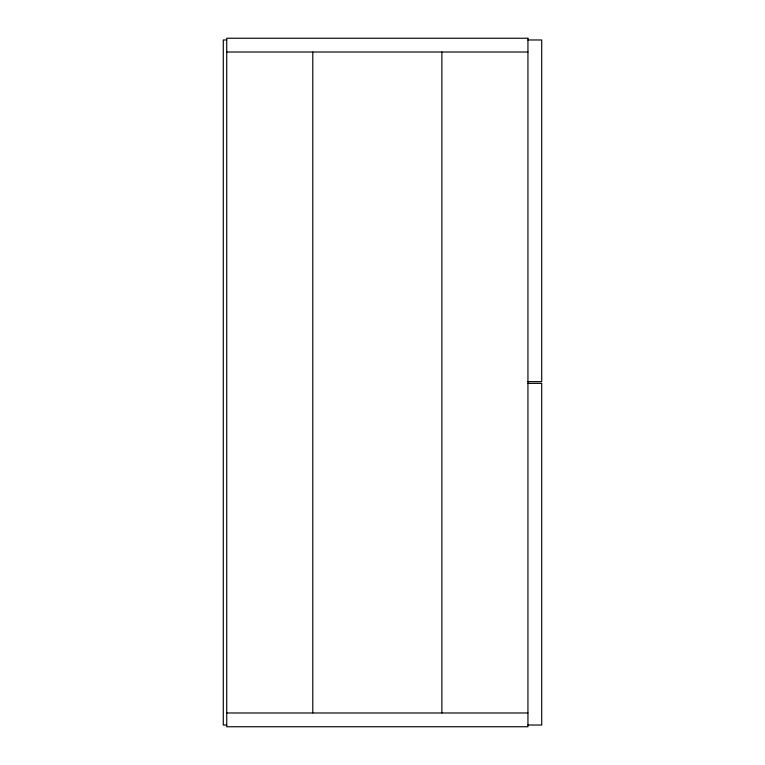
<?xml version="1.0" encoding="UTF-8"?>
<svg xmlns="http://www.w3.org/2000/svg" width="765" height="765" viewBox="0 0 765 765"><rect width="100%" height="100%" fill="white"/><g stroke="black" fill="none" stroke-linecap="round" stroke-linejoin="round"><path stroke-width="1.15" d="M226.727 39.971L223.284 39.971L223.284 725.029L226.727 725.029M527.946 39.971L541.716 39.971L541.716 381.639L527.946 381.639M226.727 52.02L527.946 52.02M527.946 383.361L541.716 383.361L541.716 725.029L527.946 725.029M226.727 712.98L527.946 712.98M441.883 52.02L441.883 712.98M312.789 52.02L312.789 712.98M527.946 38.25L226.727 38.25L226.727 726.75L527.946 726.75L527.946 38.25"/></g></svg>
